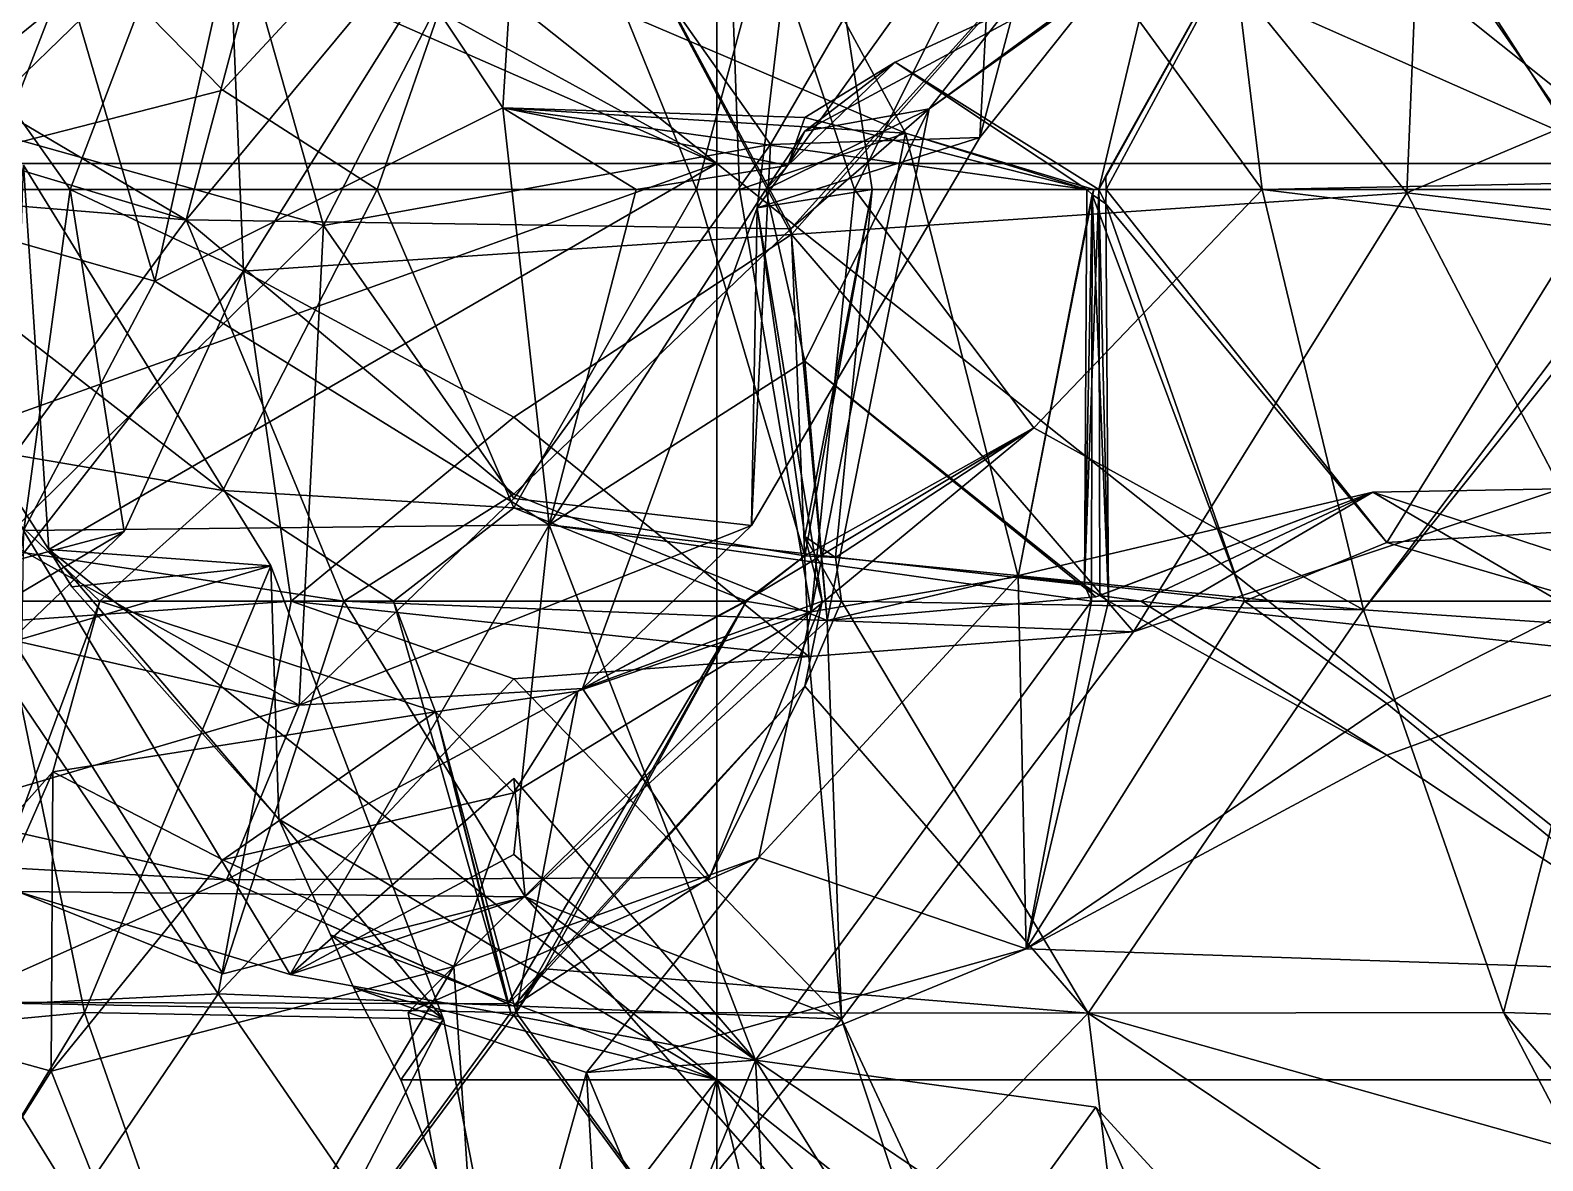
# Model space of a CAD drawing. Extents: x 290034 to 295698, y 4553723 to 4561693.
# Drawn here: x 293490.3 to 293555.8, y 4558472.9 to 4558521.8 of the extents above; entities that cross this region are included whole.
import ezdxf

# ---------------------------------------------------------------- set-up
doc = ezdxf.new("R2010")
doc.units = 0
doc.layers.add('Au_ppm_Pref_-_0_2', color=7, linetype='CONTINUOUS')

msp = doc.modelspace()

# ---------------------------------------------------------------- linework, layer by layer
at = {"layer": 'Au_ppm_Pref_-_0_2'}
for points in [[(293481.272, 4558546.799, 1929.206), (293520, 4558555.745, 1935.267), (293520, 4558516.06, 1932.731)], [(293558.788, 4558542.539, 1935.059), (293570, 4558516.06, 1937.079), (293520, 4558555.745, 1935.267)], [(293570, 4558516.06, 1937.079), (293520, 4558516.06, 1932.731), (293520, 4558555.745, 1935.267)], [(293520, 4558516.06, 1932.731), (293487.644, 4558533.766, 1929.792), (293481.272, 4558546.799, 1929.206)], [(293496.463, 4558536.332, 1843.398), (293474.946, 4558536.124, 1843.042), (293489.076, 4558517.27, 1843.418)], [(293502.965, 4558513.378, 1845.699), (293496.463, 4558536.332, 1843.398), (293489.076, 4558517.27, 1843.418)], [(293502.965, 4558513.378, 1845.699), (293512.169, 4558531.228, 1845.418), (293496.463, 4558536.332, 1843.398)], [(293558.295, 4558532.743, 1872.447), (293543.852, 4558536.412, 1870.887), (293556.417, 4558518.294, 1870.887)], [(293543.852, 4558536.412, 1870.887), (293556.835, 4558532.743, 1868.639), (293556.417, 4558518.294, 1870.887)], [(293559.04, 4558529.903, 1882.766), (293554.342, 4558536.09, 1878.227), (293565.845, 4558516.33, 1876.65)], [(293554.342, 4558536.09, 1878.227), (293564.609, 4558532.743, 1876.827), (293565.845, 4558516.33, 1876.65)], [(293535.769, 4558533.704, 1858.493), (293545.491, 4558534.931, 1853.069), (293531.388, 4558517.185, 1853.069)], [(293531.388, 4558517.185, 1853.069), (293545.491, 4558534.931, 1853.069), (293532.288, 4558534.033, 1847.83)], [(293512.169, 4558531.228, 1845.418), (293522.319, 4558516.885, 1848.485), (293532.288, 4558534.033, 1847.83)], [(293531.388, 4558517.185, 1853.069), (293532.288, 4558534.033, 1847.83), (293522.319, 4558516.885, 1848.485)], [(293487.644, 4558533.766, 1929.792), (293520, 4558516.06, 1932.731), (293489.005, 4558529.664, 1929.917)], [(293490.553, 4558528.489, 1894.645), (293495.661, 4558510.958, 1891.933), (293500.693, 4558533.563, 1889.338)], [(293500.693, 4558533.563, 1889.338), (293495.661, 4558510.958, 1891.933), (293510.728, 4558518.465, 1888.978)], [(293511.119, 4558524.652, 1881.831), (293500.693, 4558533.563, 1889.338), (293510.728, 4558518.465, 1888.978)], [(293521.747, 4558514.139, 1859.059), (293523.96, 4558532.827, 1864.903), (293535.769, 4558533.704, 1858.493)], [(293535.769, 4558533.704, 1858.493), (293531.388, 4558517.185, 1853.069), (293521.747, 4558514.139, 1859.059)], [(293550.67, 4558533.8, 1900.58), (293529.188, 4558518.422, 1900.584), (293537.885, 4558529.547, 1905.621)], [(293539.1, 4558525.7, 1895.722), (293529.188, 4558518.422, 1900.584), (293550.67, 4558533.8, 1900.58)], [(293549.876, 4558514.781, 1907.304), (293550.67, 4558533.8, 1900.58), (293537.885, 4558529.547, 1905.621)], [(293549.876, 4558514.781, 1907.304), (293561.605, 4558519.735, 1902.187), (293550.67, 4558533.8, 1900.58)], [(293550.67, 4558533.8, 1900.58), (293561.605, 4558519.735, 1902.187), (293572.81, 4558531.735, 1899.264)], [(293511.671, 4558533.303, 1869.612), (293498.609, 4558519.238, 1869.45), (293486.709, 4558531.345, 1869.266)], [(293511.671, 4558533.303, 1869.612), (293505.286, 4558514.925, 1867.739), (293498.609, 4558519.238, 1869.45)], [(293511.671, 4558533.303, 1869.612), (293519.109, 4558514.925, 1868.672), (293505.286, 4558514.925, 1867.739)], [(293511.671, 4558533.303, 1869.612), (293523.96, 4558532.827, 1864.903), (293519.109, 4558514.925, 1868.672)], [(293526.727, 4558514.925, 1864.948), (293519.109, 4558514.925, 1868.672), (293523.96, 4558532.827, 1864.903)], [(293521.747, 4558514.139, 1859.059), (293526.727, 4558514.925, 1864.948), (293523.96, 4558532.827, 1864.903)], [(293546.726, 4558533.233, 1888.858), (293536.838, 4558515.536, 1888.705), (293536.54, 4558514.925, 1888.768)], [(293546.726, 4558533.233, 1888.858), (293536.54, 4558514.925, 1888.768), (293539.1, 4558525.7, 1895.722)], [(293536.855, 4558514.925, 1888.705), (293536.838, 4558515.536, 1888.705), (293546.726, 4558533.233, 1888.858)], [(293536.855, 4558514.925, 1888.705), (293546.726, 4558533.233, 1888.858), (293558.498, 4558514.925, 1887.241)], [(293558.498, 4558514.925, 1887.241), (293546.726, 4558533.233, 1888.858), (293559.04, 4558529.903, 1882.766)], [(293561.343, 4558515.295, 1864.948), (293557.553, 4558532.743, 1860.918), (293549.005, 4558525.167, 1862.423)], [(293498.634, 4558532.37, 1912.158), (293482.011, 4558529.056, 1918.251), (293491.999, 4558514.925, 1913.344)], [(293499.492, 4558511.394, 1908.117), (293498.634, 4558532.37, 1912.158), (293491.999, 4558514.925, 1913.344)], [(293512.798, 4558532.618, 1906.514), (293497.016, 4558513.612, 1905.073), (293501.739, 4558531.333, 1899.878)], [(293512.798, 4558532.618, 1906.514), (293523.197, 4558513.223, 1905.059), (293497.016, 4558513.612, 1905.073)], [(293512.798, 4558532.618, 1906.514), (293498.634, 4558532.37, 1912.158), (293499.492, 4558511.394, 1908.117)], [(293512.798, 4558532.618, 1906.514), (293499.492, 4558511.394, 1908.117), (293523.231, 4558512.983, 1907.893)], [(293512.798, 4558532.618, 1906.514), (293523.231, 4558512.983, 1907.893), (293537.885, 4558529.547, 1905.621)], [(293512.798, 4558532.618, 1906.514), (293537.885, 4558529.547, 1905.621), (293523.197, 4558513.223, 1905.059)], [(293528.166, 4558517.368, 1882.842), (293520.369, 4558531.752, 1876.221), (293511.119, 4558524.652, 1881.831)], [(293520.981, 4558514.925, 1876.827), (293520.369, 4558531.752, 1876.221), (293528.166, 4558517.368, 1882.842)], [(293525.958, 4558514.925, 1871.901), (293520.369, 4558531.752, 1876.221), (293520.981, 4558514.925, 1876.827)], [(293520.369, 4558531.752, 1876.221), (293525.958, 4558514.925, 1871.901), (293533.145, 4558529.293, 1870.322)], [(293486.709, 4558531.345, 1869.266), (293498.609, 4558519.238, 1869.45), (293481.778, 4558514.925, 1866.705)], [(293501.739, 4558531.333, 1899.878), (293488.596, 4558518.583, 1900.584), (293486.009, 4558518.541, 1899.378)], [(293501.739, 4558531.333, 1899.878), (293486.009, 4558518.541, 1899.378), (293490.553, 4558528.489, 1894.645)], [(293488.596, 4558518.583, 1900.584), (293501.739, 4558531.333, 1899.878), (293497.016, 4558513.612, 1905.073)], [(293522.319, 4558516.885, 1848.485), (293512.169, 4558531.228, 1845.418), (293502.965, 4558513.378, 1845.699)], [(293489.005, 4558529.664, 1929.917), (293520, 4558516.06, 1932.731), (293482.366, 4558516.06, 1929.326)], [(293529.188, 4558518.422, 1900.584), (293523.197, 4558513.223, 1905.059), (293537.885, 4558529.547, 1905.621)], [(293549.876, 4558514.781, 1907.304), (293537.885, 4558529.547, 1905.621), (293523.231, 4558512.983, 1907.893)], [(293491.999, 4558514.925, 1913.344), (293482.011, 4558529.056, 1918.251), (293481.954, 4558514.925, 1918.402)], [(293543.6, 4558514.925, 1870.057), (293533.145, 4558529.293, 1870.322), (293525.958, 4558514.925, 1871.901)], [(293543.6, 4558514.925, 1870.057), (293542.559, 4558523.627, 1864.948), (293533.145, 4558529.293, 1870.322)], [(293486.009, 4558518.541, 1899.378), (293481.683, 4558514.925, 1894.645), (293490.553, 4558528.489, 1894.645)], [(293490.553, 4558528.489, 1894.645), (293481.683, 4558514.925, 1894.645), (293495.661, 4558510.958, 1891.933)], [(293523.807, 4558517.455, 1895.488), (293529.188, 4558518.422, 1900.584), (293539.1, 4558525.7, 1895.722)], [(293523.807, 4558517.455, 1895.488), (293539.1, 4558525.7, 1895.722), (293527.715, 4558520.452, 1894.645)], [(293527.715, 4558520.452, 1894.645), (293539.1, 4558525.7, 1895.722), (293536.54, 4558514.925, 1888.768)], [(293561.343, 4558515.295, 1864.948), (293549.005, 4558525.167, 1862.423), (293542.559, 4558523.627, 1864.948)], [(293510.728, 4558518.465, 1888.978), (293528.166, 4558517.368, 1882.842), (293511.119, 4558524.652, 1881.831)], [(293543.6, 4558514.925, 1870.057), (293561.343, 4558515.295, 1864.948), (293542.559, 4558523.627, 1864.948)], [(293523.807, 4558517.455, 1895.488), (293527.715, 4558520.452, 1894.645), (293523.071, 4558515.965, 1894.645)], [(293523.071, 4558515.965, 1894.645), (293527.715, 4558520.452, 1894.645), (293523.807, 4558518.042, 1893.606)], [(293527.715, 4558520.452, 1894.645), (293536.017, 4558514.925, 1888.889), (293523.807, 4558518.042, 1893.606)], [(293527.715, 4558520.452, 1894.645), (293536.54, 4558514.925, 1888.768), (293536.017, 4558514.925, 1888.889)], [(293561.605, 4558519.735, 1902.187), (293549.876, 4558514.781, 1907.304), (293570.201, 4558512.408, 1905.198)], [(293498.609, 4558519.238, 1869.45), (293505.286, 4558514.925, 1867.739), (293481.778, 4558514.925, 1866.705)], [(293486.009, 4558516.929, 1901.252), (293488.596, 4558518.583, 1900.584), (293497.016, 4558513.612, 1905.073)], [(293495.661, 4558510.958, 1891.933), (293512.728, 4558500.414, 1893.537), (293510.728, 4558518.465, 1888.978)], [(293516.5, 4558514.925, 1894.645), (293523.071, 4558515.965, 1894.645), (293510.728, 4558518.465, 1888.978)], [(293510.728, 4558518.465, 1888.978), (293523.071, 4558515.965, 1894.645), (293523.807, 4558518.042, 1893.606)], [(293516.5, 4558514.925, 1894.645), (293510.728, 4558518.465, 1888.978), (293512.728, 4558500.414, 1893.537)], [(293523.807, 4558518.042, 1893.606), (293536.017, 4558514.925, 1888.705), (293510.728, 4558518.465, 1888.978)], [(293528.166, 4558517.368, 1882.842), (293510.728, 4558518.465, 1888.978), (293536.017, 4558514.925, 1888.705)], [(293529.188, 4558518.422, 1900.584), (293523.807, 4558517.455, 1895.488), (293522.119, 4558514.925, 1895.441)], [(293529.188, 4558518.422, 1900.584), (293522.119, 4558514.925, 1895.441), (293523.807, 4558507.489, 1897.123)], [(293523.197, 4558513.223, 1905.059), (293529.188, 4558518.422, 1900.584), (293524.775, 4558496.263, 1902.453)], [(293529.188, 4558518.422, 1900.584), (293523.807, 4558507.489, 1897.123), (293524.775, 4558496.263, 1902.453)], [(293523.807, 4558518.042, 1893.606), (293536.017, 4558514.925, 1888.889), (293536.017, 4558514.925, 1888.705)], [(293489.089, 4558499.758, 1848.127), (293502.965, 4558513.378, 1845.699), (293489.076, 4558517.27, 1843.418)], [(293524.081, 4558496.644, 1876.826), (293520.981, 4558514.925, 1876.827), (293528.166, 4558517.368, 1882.842)], [(293521.747, 4558514.139, 1859.059), (293531.388, 4558517.185, 1853.069), (293521.491, 4558500.383, 1853.069)], [(293531.388, 4558517.185, 1853.069), (293522.319, 4558516.885, 1848.485), (293521.491, 4558500.383, 1853.069)], [(293523.807, 4558517.455, 1895.488), (293523.071, 4558515.965, 1894.645), (293522.119, 4558514.925, 1895.441)], [(293524.081, 4558496.644, 1876.826), (293528.166, 4558517.368, 1882.842), (293533.047, 4558498.166, 1883.291)], [(293528.166, 4558517.368, 1882.842), (293536.017, 4558514.925, 1888.705), (293536.313, 4558514.925, 1888.661)], [(293536.313, 4558514.925, 1888.661), (293533.047, 4558498.166, 1883.291), (293528.166, 4558517.368, 1882.842)], [(293486.009, 4558516.929, 1901.252), (293497.016, 4558513.612, 1905.073), (293481.109, 4558514.925, 1902.894)], [(293511.208, 4558501.547, 1848.61), (293522.319, 4558516.885, 1848.485), (293502.965, 4558513.378, 1845.699)], [(293521.491, 4558500.383, 1853.069), (293522.319, 4558516.885, 1848.485), (293511.208, 4558501.547, 1848.61)], [(293520, 4558516.06, 1932.731), (293487.725, 4558504.5, 1928.706), (293482.366, 4558516.06, 1929.326)], [(293520, 4558516.06, 1932.731), (293491.067, 4558499.339, 1928.515), (293487.725, 4558504.5, 1928.706)], [(293489.978, 4558515.991, 1924.333), (293487.725, 4558504.5, 1928.706), (293491.067, 4558499.339, 1928.515)], [(293489.978, 4558515.991, 1924.333), (293500.679, 4558498.628, 1923.959), (293489.323, 4558495.301, 1917.777)], [(293489.978, 4558515.991, 1924.333), (293491.067, 4558499.339, 1928.515), (293500.679, 4558498.628, 1923.959)], [(293520, 4558516.06, 1932.731), (293520, 4558476.375, 1928.938), (293491.067, 4558499.339, 1928.515)], [(293522.119, 4558514.925, 1895.441), (293523.071, 4558515.965, 1894.645), (293516.5, 4558514.925, 1894.645)], [(293520, 4558516.06, 1932.731), (293570, 4558516.06, 1937.079), (293570, 4558476.375, 1932.236)], [(293570, 4558476.375, 1932.236), (293520, 4558476.375, 1928.938), (293520, 4558516.06, 1932.731)], [(293536.54, 4558514.925, 1888.768), (293536.838, 4558515.536, 1888.705), (293536.855, 4558514.925, 1888.705)], [(293543.6, 4558514.925, 1870.057), (293560.922, 4558514.925, 1865.27), (293561.343, 4558515.295, 1864.948)], [(293497.016, 4558513.612, 1905.073), (293486.803, 4558499.686, 1905.29), (293481.109, 4558514.925, 1902.894)], [(293489.972, 4558500.159, 1895.769), (293495.661, 4558510.958, 1891.933), (293481.683, 4558514.925, 1894.645)], [(293498.609, 4558501.893, 1866.543), (293486.009, 4558504.044, 1868.575), (293481.778, 4558514.925, 1866.705)], [(293505.286, 4558514.925, 1867.739), (293498.609, 4558501.893, 1866.543), (293481.778, 4558514.925, 1866.705)], [(293481.954, 4558514.925, 1918.402), (293489.323, 4558495.301, 1917.777), (293491.999, 4558514.925, 1913.344)], [(293489.323, 4558495.301, 1917.777), (293494.334, 4558500.12, 1913.473), (293491.999, 4558514.925, 1913.344)], [(293499.492, 4558511.394, 1908.117), (293491.999, 4558514.925, 1913.344), (293494.334, 4558500.12, 1913.473)], [(293498.609, 4558501.893, 1866.543), (293505.286, 4558514.925, 1867.739), (293511.208, 4558501.141, 1869.543)], [(293505.286, 4558514.925, 1867.739), (293519.109, 4558514.925, 1868.672), (293511.208, 4558501.141, 1869.543)], [(293511.208, 4558501.141, 1869.543), (293519.109, 4558514.925, 1868.672), (293523.807, 4558499.068, 1865.602)], [(293522.119, 4558514.925, 1895.441), (293512.728, 4558500.414, 1893.537), (293523.807, 4558507.489, 1897.123)], [(293522.119, 4558514.925, 1895.441), (293516.5, 4558514.925, 1894.645), (293512.728, 4558500.414, 1893.537)], [(293526.727, 4558514.925, 1864.948), (293523.807, 4558499.068, 1865.602), (293519.109, 4558514.925, 1868.672)], [(293524.081, 4558496.644, 1876.826), (293525.958, 4558514.925, 1871.901), (293520.981, 4558514.925, 1876.827)], [(293526.727, 4558514.925, 1864.948), (293521.747, 4558514.139, 1859.059), (293523.807, 4558499.905, 1864.015)], [(293538.042, 4558495.769, 1907.211), (293549.876, 4558514.781, 1907.304), (293523.231, 4558512.983, 1907.893)], [(293526.727, 4558514.925, 1864.948), (293525.136, 4558498.986, 1864.948), (293523.807, 4558499.068, 1865.602)], [(293526.727, 4558514.925, 1864.948), (293523.807, 4558499.905, 1864.015), (293525.136, 4558498.986, 1864.948)], [(293524.081, 4558496.644, 1876.826), (293533.716, 4558504.613, 1869.653), (293525.958, 4558514.925, 1871.901)], [(293543.6, 4558514.925, 1870.057), (293525.958, 4558514.925, 1871.901), (293533.716, 4558504.613, 1869.653)], [(293536.252, 4558514.707, 1888.705), (293533.047, 4558498.166, 1883.291), (293536.313, 4558514.925, 1888.661)], [(293536.252, 4558514.707, 1888.705), (293542.846, 4558497.107, 1885.802), (293533.047, 4558498.166, 1883.291)], [(293547.993, 4558496.721, 1864.019), (293543.6, 4558514.925, 1870.057), (293533.716, 4558504.613, 1869.653)], [(293536.252, 4558514.707, 1888.705), (293536.017, 4558514.925, 1888.889), (293535.915, 4558497.801, 1894.645)], [(293535.915, 4558497.801, 1894.645), (293536.017, 4558514.925, 1888.889), (293536.54, 4558514.925, 1888.768)], [(293535.915, 4558497.801, 1894.645), (293536.54, 4558514.925, 1888.768), (293536.576, 4558497.347, 1894.645)], [(293536.252, 4558514.707, 1888.705), (293535.915, 4558497.801, 1894.645), (293536.211, 4558497.107, 1894.553)], [(293536.252, 4558514.707, 1888.705), (293536.017, 4558514.925, 1888.705), (293536.017, 4558514.925, 1888.889)], [(293536.252, 4558514.707, 1888.705), (293536.313, 4558514.925, 1888.661), (293536.017, 4558514.925, 1888.705)], [(293536.252, 4558514.707, 1888.705), (293536.211, 4558497.107, 1894.553), (293536.956, 4558497.107, 1894.385)], [(293536.252, 4558514.707, 1888.705), (293536.956, 4558497.107, 1894.385), (293536.843, 4558514.308, 1888.705)], [(293536.252, 4558514.707, 1888.705), (293536.843, 4558514.308, 1888.705), (293542.846, 4558497.107, 1885.802)], [(293536.956, 4558497.107, 1894.385), (293536.576, 4558497.347, 1894.645), (293536.54, 4558514.925, 1888.768)], [(293536.956, 4558497.107, 1894.385), (293536.54, 4558514.925, 1888.768), (293536.843, 4558514.308, 1888.705)], [(293536.54, 4558514.925, 1888.768), (293536.855, 4558514.925, 1888.705), (293536.843, 4558514.308, 1888.705)], [(293536.855, 4558514.925, 1888.705), (293549.005, 4558499.635, 1887.863), (293536.843, 4558514.308, 1888.705)], [(293536.855, 4558514.925, 1888.705), (293558.498, 4558514.925, 1887.241), (293549.005, 4558499.635, 1887.863)], [(293538.042, 4558495.769, 1907.211), (293556.546, 4558501.961, 1905.837), (293549.876, 4558514.781, 1907.304)], [(293560.171, 4558512.897, 1864.948), (293560.922, 4558514.925, 1865.27), (293543.6, 4558514.925, 1870.057)], [(293560.171, 4558512.897, 1864.948), (293543.6, 4558514.925, 1870.057), (293547.993, 4558496.721, 1864.019)], [(293561.605, 4558500.412, 1883.868), (293549.005, 4558499.635, 1887.863), (293558.498, 4558514.925, 1887.241)], [(293549.876, 4558514.781, 1907.304), (293556.546, 4558501.961, 1905.837), (293570.201, 4558512.408, 1905.198)], [(293521.747, 4558514.139, 1859.059), (293521.491, 4558500.383, 1853.069), (293514.176, 4558493.313, 1856.345)], [(293521.747, 4558514.139, 1859.059), (293514.176, 4558493.313, 1856.345), (293524.548, 4558497.107, 1859.009)], [(293523.807, 4558499.905, 1864.015), (293521.747, 4558514.139, 1859.059), (293524.548, 4558497.107, 1859.009)], [(293536.843, 4558514.308, 1888.705), (293549.005, 4558499.635, 1887.863), (293542.846, 4558497.107, 1885.802)], [(293547.993, 4558496.721, 1864.019), (293558.356, 4558496.024, 1857.817), (293561.605, 4558513.751, 1864.557)], [(293547.993, 4558496.721, 1864.019), (293561.605, 4558513.751, 1864.557), (293560.171, 4558512.897, 1864.948)], [(293497.016, 4558513.612, 1905.073), (293503.84, 4558497.107, 1903.05), (293486.803, 4558499.686, 1905.29)], [(293489.089, 4558499.758, 1848.127), (293501.903, 4558492.596, 1852.171), (293502.965, 4558513.378, 1845.699)], [(293497.016, 4558513.612, 1905.073), (293511.208, 4558501.738, 1904.979), (293503.84, 4558497.107, 1903.05)], [(293497.016, 4558513.612, 1905.073), (293523.197, 4558513.223, 1905.059), (293511.208, 4558501.738, 1904.979)], [(293511.208, 4558501.547, 1848.61), (293502.965, 4558513.378, 1845.699), (293501.903, 4558492.596, 1852.171)], [(293524.775, 4558496.263, 1902.453), (293511.208, 4558501.738, 1904.979), (293523.197, 4558513.223, 1905.059)], [(293499.492, 4558511.394, 1908.117), (293511.208, 4558505.076, 1909.18), (293523.231, 4558512.983, 1907.893)], [(293523.231, 4558512.983, 1907.893), (293511.208, 4558505.076, 1909.18), (293523.983, 4558494.703, 1910.249)], [(293523.983, 4558494.703, 1910.249), (293538.042, 4558495.769, 1907.211), (293523.231, 4558512.983, 1907.893)], [(293499.492, 4558511.394, 1908.117), (293494.334, 4558500.12, 1913.473), (293487.584, 4558496.118, 1907.595)], [(293499.492, 4558511.394, 1908.117), (293487.584, 4558496.118, 1907.595), (293501.567, 4558497.107, 1911.068)], [(293499.492, 4558511.394, 1908.117), (293501.567, 4558497.107, 1911.068), (293511.208, 4558505.076, 1909.18)], [(293489.972, 4558500.159, 1895.769), (293512.728, 4558500.414, 1893.537), (293495.661, 4558510.958, 1891.933)], [(293535.915, 4558497.801, 1894.645), (293523.807, 4558507.489, 1897.123), (293512.728, 4558500.414, 1893.537)], [(293523.807, 4558507.489, 1897.123), (293535.915, 4558497.801, 1894.645), (293536.406, 4558497.29, 1894.706)], [(293523.807, 4558507.489, 1897.123), (293536.406, 4558497.29, 1894.706), (293524.775, 4558496.263, 1902.453)], [(293511.208, 4558505.076, 1909.18), (293501.567, 4558497.107, 1911.068), (293523.983, 4558494.703, 1910.249)], [(293524.081, 4558496.644, 1876.826), (293521.228, 4558497.107, 1870.887), (293533.716, 4558504.613, 1869.653)], [(293523.807, 4558499.068, 1865.602), (293533.716, 4558504.613, 1869.653), (293521.228, 4558497.107, 1870.887)], [(293523.807, 4558499.068, 1865.602), (293525.136, 4558498.986, 1864.948), (293533.716, 4558504.613, 1869.653)], [(293547.993, 4558496.721, 1864.019), (293533.716, 4558504.613, 1869.653), (293525.136, 4558498.986, 1864.948)], [(293498.609, 4558501.893, 1866.543), (293493.272, 4558497.107, 1867.464), (293486.009, 4558504.044, 1868.575)], [(293487.457, 4558497.107, 1864.948), (293486.009, 4558504.044, 1868.575), (293493.272, 4558497.107, 1867.464)], [(293538.042, 4558495.769, 1907.211), (293548.393, 4558501.816, 1901.266), (293556.546, 4558501.961, 1905.837)], [(293556.546, 4558501.961, 1905.837), (293548.393, 4558501.816, 1901.266), (293562.846, 4558497.107, 1900.584)], [(293498.609, 4558501.893, 1866.543), (293505.99, 4558497.107, 1868.428), (293493.272, 4558497.107, 1867.464)], [(293498.609, 4558501.893, 1866.543), (293511.208, 4558501.141, 1869.543), (293505.99, 4558497.107, 1868.428)], [(293521.491, 4558500.383, 1853.069), (293511.208, 4558501.547, 1848.61), (293501.903, 4558492.596, 1852.171)], [(293511.208, 4558501.738, 1904.979), (293524.775, 4558496.263, 1902.453), (293503.84, 4558497.107, 1903.05)], [(293548.393, 4558501.816, 1901.266), (293538.042, 4558495.769, 1907.211), (293524.775, 4558496.263, 1902.453)], [(293524.775, 4558496.263, 1902.453), (293536.406, 4558497.29, 1894.706), (293548.393, 4558501.816, 1901.266)], [(293536.406, 4558497.29, 1894.706), (293536.576, 4558497.347, 1894.645), (293548.393, 4558501.816, 1901.266)], [(293548.393, 4558501.816, 1901.266), (293536.576, 4558497.347, 1894.645), (293538.348, 4558497.107, 1894.645)], [(293548.393, 4558501.816, 1901.266), (293538.348, 4558497.107, 1894.645), (293560.607, 4558494.676, 1895.192)], [(293562.846, 4558497.107, 1900.584), (293548.393, 4558501.816, 1901.266), (293560.607, 4558494.676, 1895.192)], [(293511.208, 4558501.141, 1869.543), (293521.277, 4558497.107, 1866.141), (293505.99, 4558497.107, 1868.428)], [(293511.208, 4558501.141, 1869.543), (293523.807, 4558499.068, 1865.602), (293521.277, 4558497.107, 1866.141)], [(293478.195, 4558495.833, 1912.463), (293494.334, 4558500.12, 1913.473), (293489.323, 4558495.301, 1917.777)], [(293494.334, 4558500.12, 1913.473), (293478.195, 4558495.833, 1912.463), (293487.584, 4558496.118, 1907.595)], [(293489.708, 4558484.52, 1900.584), (293501.525, 4558480.934, 1894.842), (293489.972, 4558500.159, 1895.769)], [(293489.972, 4558500.159, 1895.769), (293501.525, 4558480.934, 1894.842), (293512.728, 4558500.414, 1893.537)], [(293501.525, 4558480.934, 1894.842), (293511.208, 4558486.133, 1890.987), (293512.728, 4558500.414, 1893.537)], [(293514.176, 4558493.313, 1856.345), (293521.491, 4558500.383, 1853.069), (293501.903, 4558492.596, 1852.171)], [(293512.728, 4558500.414, 1893.537), (293511.208, 4558486.133, 1890.987), (293521.669, 4558477.223, 1894.432)], [(293536.211, 4558497.107, 1894.553), (293535.915, 4558497.801, 1894.645), (293512.728, 4558500.414, 1893.537)], [(293521.669, 4558477.223, 1894.432), (293536.211, 4558497.107, 1894.553), (293512.728, 4558500.414, 1893.537)], [(293561.605, 4558500.412, 1883.868), (293557.69, 4558497.107, 1884.611), (293549.005, 4558499.635, 1887.863)], [(293474.776, 4558498.744, 1853.081), (293501.903, 4558492.596, 1852.171), (293489.089, 4558499.758, 1848.127)], [(293498.609, 4558480.955, 1905.968), (293489.708, 4558484.52, 1900.584), (293486.803, 4558499.686, 1905.29)], [(293498.609, 4558480.955, 1905.968), (293486.803, 4558499.686, 1905.29), (293503.84, 4558497.107, 1903.05)], [(293492.061, 4558497.724, 1928.481), (293491.067, 4558499.339, 1928.515), (293501.035, 4558487.654, 1928.438)], [(293491.067, 4558499.339, 1928.515), (293520, 4558476.375, 1928.938), (293501.035, 4558487.654, 1928.438)], [(293491.067, 4558499.339, 1928.515), (293492.061, 4558497.724, 1928.481), (293500.679, 4558498.628, 1923.959)], [(293523.807, 4558499.905, 1864.015), (293524.548, 4558497.107, 1859.009), (293525.386, 4558497.107, 1864.204)], [(293523.807, 4558499.905, 1864.015), (293525.386, 4558497.107, 1864.204), (293525.136, 4558498.986, 1864.948)], [(293549.005, 4558499.635, 1887.863), (293557.69, 4558497.107, 1884.611), (293542.846, 4558497.107, 1885.802)], [(293474.776, 4558498.744, 1853.081), (293486.009, 4558487.924, 1855.948), (293501.903, 4558492.596, 1852.171)], [(293523.807, 4558499.068, 1865.602), (293521.228, 4558497.107, 1870.887), (293521.277, 4558497.107, 1866.141)], [(293525.386, 4558497.107, 1864.204), (293547.993, 4558496.721, 1864.019), (293525.136, 4558498.986, 1864.948)], [(293500.679, 4558498.628, 1923.959), (293492.615, 4558479.289, 1921.227), (293489.323, 4558495.301, 1917.777)], [(293501.035, 4558487.654, 1928.438), (293500.679, 4558498.628, 1923.959), (293492.061, 4558497.724, 1928.481)], [(293500.679, 4558498.628, 1923.959), (293508.161, 4558479.002, 1924.652), (293492.615, 4558479.289, 1921.227)], [(293500.679, 4558498.628, 1923.959), (293501.035, 4558487.654, 1928.438), (293508.161, 4558479.002, 1924.652)], [(293533.382, 4558482.046, 1888.705), (293521.811, 4558485.992, 1884.059), (293533.047, 4558498.166, 1883.291)], [(293524.081, 4558496.644, 1876.826), (293533.047, 4558498.166, 1883.291), (293521.811, 4558485.992, 1884.059)], [(293533.047, 4558498.166, 1883.291), (293542.846, 4558497.107, 1885.802), (293533.382, 4558482.046, 1888.705)], [(293535.915, 4558497.801, 1894.645), (293536.576, 4558497.347, 1894.645), (293536.406, 4558497.29, 1894.706)], [(293538.348, 4558497.107, 1894.645), (293536.576, 4558497.347, 1894.645), (293536.956, 4558497.107, 1894.385)], [(293486.841, 4558479.734, 1865.192), (293487.457, 4558497.107, 1864.948), (293493.272, 4558497.107, 1867.464)], [(293486.841, 4558479.734, 1865.192), (293493.272, 4558497.107, 1867.464), (293491.24, 4558489.709, 1870.887)], [(293498.403, 4558480.089, 1906.975), (293501.567, 4558497.107, 1911.068), (293487.584, 4558496.118, 1907.595)], [(293493.272, 4558497.107, 1867.464), (293507.814, 4558492.307, 1870.887), (293491.24, 4558489.709, 1870.887)], [(293493.272, 4558497.107, 1867.464), (293505.99, 4558497.107, 1868.428), (293507.814, 4558492.307, 1870.887)], [(293498.403, 4558480.089, 1906.975), (293511.208, 4558493.739, 1907.646), (293501.567, 4558497.107, 1911.068)], [(293498.609, 4558480.955, 1905.968), (293503.84, 4558497.107, 1903.05), (293511.691, 4558484.293, 1900.584)], [(293523.983, 4558494.703, 1910.249), (293501.567, 4558497.107, 1911.068), (293511.208, 4558493.739, 1907.646)], [(293503.84, 4558497.107, 1903.05), (293524.775, 4558496.263, 1902.453), (293511.691, 4558484.293, 1900.584)], [(293510.948, 4558479.656, 1864.948), (293507.814, 4558492.307, 1870.887), (293505.99, 4558497.107, 1868.428)], [(293510.948, 4558479.656, 1864.948), (293505.99, 4558497.107, 1868.428), (293521.277, 4558497.107, 1866.141)], [(293510.948, 4558479.656, 1864.948), (293521.277, 4558497.107, 1866.141), (293512.541, 4558481.175, 1864.948)], [(293511.312, 4558479.289, 1864.997), (293512.541, 4558481.175, 1864.948), (293521.277, 4558497.107, 1866.141)], [(293511.312, 4558479.289, 1864.997), (293521.277, 4558497.107, 1866.141), (293513.973, 4558493.196, 1870.887)], [(293524.081, 4558496.644, 1876.826), (293513.973, 4558493.196, 1870.887), (293521.228, 4558497.107, 1870.887)], [(293513.973, 4558493.196, 1870.887), (293521.277, 4558497.107, 1866.141), (293521.228, 4558497.107, 1870.887)], [(293519.68, 4558485.126, 1859.009), (293524.548, 4558497.107, 1859.009), (293514.176, 4558493.313, 1856.345)], [(293524.548, 4558497.107, 1859.009), (293519.68, 4558485.126, 1859.009), (293523.807, 4558493.415, 1863.717)], [(293533.382, 4558482.046, 1888.705), (293536.211, 4558497.107, 1894.553), (293521.669, 4558477.223, 1894.432)], [(293523.807, 4558493.415, 1863.717), (293536.072, 4558479.259, 1864.947), (293525.386, 4558497.107, 1864.204)], [(293524.548, 4558497.107, 1859.009), (293523.807, 4558493.415, 1863.717), (293525.386, 4558497.107, 1864.204)], [(293547.993, 4558496.721, 1864.019), (293525.386, 4558497.107, 1864.204), (293536.072, 4558479.259, 1864.947)], [(293536.211, 4558497.107, 1894.553), (293533.382, 4558482.046, 1888.705), (293536.956, 4558497.107, 1894.385)], [(293536.956, 4558497.107, 1894.385), (293533.382, 4558482.046, 1888.705), (293549.005, 4558490.429, 1890.931)], [(293533.382, 4558482.046, 1888.705), (293542.846, 4558497.107, 1885.802), (293549.005, 4558492.662, 1887.223)], [(293547.993, 4558496.721, 1864.019), (293536.072, 4558479.259, 1864.947), (293554.055, 4558479.289, 1860.461)], [(293538.348, 4558497.107, 1894.645), (293536.956, 4558497.107, 1894.385), (293549.005, 4558490.429, 1890.931)], [(293538.348, 4558497.107, 1894.645), (293549.005, 4558490.429, 1890.931), (293560.607, 4558494.676, 1895.192)], [(293557.69, 4558497.107, 1884.611), (293549.005, 4558492.662, 1887.223), (293542.846, 4558497.107, 1885.802)], [(293547.993, 4558496.721, 1864.019), (293554.055, 4558479.289, 1860.461), (293558.356, 4558496.024, 1857.817)], [(293563.17, 4558481.026, 1888.795), (293549.005, 4558492.662, 1887.223), (293557.69, 4558497.107, 1884.611)], [(293481.808, 4558479.289, 1906.523), (293498.403, 4558480.089, 1906.975), (293487.584, 4558496.118, 1907.595)], [(293524.081, 4558496.644, 1876.826), (293521.811, 4558485.992, 1884.059), (293508.607, 4558481.277, 1877.927)], [(293524.081, 4558496.644, 1876.826), (293508.607, 4558481.277, 1877.927), (293511.208, 4558488.794, 1873.658)], [(293524.081, 4558496.644, 1876.826), (293511.208, 4558488.794, 1873.658), (293513.973, 4558493.196, 1870.887)], [(293511.691, 4558484.293, 1900.584), (293524.775, 4558496.263, 1902.453), (293525.396, 4558478.991, 1906.89)], [(293538.042, 4558495.769, 1907.211), (293525.396, 4558478.991, 1906.89), (293524.775, 4558496.263, 1902.453)], [(293538.042, 4558495.769, 1907.211), (293523.983, 4558494.703, 1910.249), (293525.396, 4558478.991, 1906.89)], [(293554.055, 4558479.289, 1860.461), (293566.897, 4558478.892, 1853.315), (293558.356, 4558496.024, 1857.817)], [(293489.323, 4558495.301, 1917.777), (293492.615, 4558479.289, 1921.227), (293477.252, 4558477.84, 1917.81)], [(293525.396, 4558478.991, 1906.89), (293523.983, 4558494.703, 1910.249), (293511.208, 4558493.739, 1907.646)], [(293560.607, 4558494.676, 1895.192), (293549.005, 4558490.429, 1890.931), (293563.17, 4558481.026, 1888.795)], [(293498.403, 4558480.089, 1906.975), (293525.396, 4558478.991, 1906.89), (293511.208, 4558493.739, 1907.646)], [(293511.208, 4558479.554, 1864.86), (293512.541, 4558481.175, 1864.948), (293523.807, 4558493.415, 1863.717)], [(293511.208, 4558479.554, 1864.86), (293523.807, 4558493.415, 1863.717), (293519.68, 4558485.126, 1859.009)], [(293512.541, 4558481.175, 1864.948), (293536.072, 4558479.259, 1864.947), (293523.807, 4558493.415, 1863.717)], [(293498.767, 4558485.03, 1859.129), (293514.176, 4558493.313, 1856.345), (293501.903, 4558492.596, 1852.171)], [(293498.767, 4558485.03, 1859.129), (293519.68, 4558485.126, 1859.009), (293514.176, 4558493.313, 1856.345)], [(293511.312, 4558479.289, 1864.997), (293513.973, 4558493.196, 1870.887), (293507.814, 4558492.307, 1870.887)], [(293513.973, 4558493.196, 1870.887), (293511.208, 4558488.794, 1873.658), (293507.814, 4558492.307, 1870.887)], [(293498.767, 4558485.03, 1859.129), (293501.903, 4558492.596, 1852.171), (293486.009, 4558487.924, 1855.948)], [(293498.609, 4558485.898, 1873.09), (293491.24, 4558489.709, 1870.887), (293507.814, 4558492.307, 1870.887)], [(293511.208, 4558488.794, 1873.658), (293498.609, 4558485.898, 1873.09), (293507.814, 4558492.307, 1870.887)], [(293510.948, 4558479.656, 1864.948), (293511.071, 4558479.289, 1865.012), (293507.814, 4558492.307, 1870.887)], [(293511.312, 4558479.289, 1864.997), (293507.814, 4558492.307, 1870.887), (293511.071, 4558479.289, 1865.012)], [(293533.382, 4558482.046, 1888.705), (293549.005, 4558492.662, 1887.223), (293563.17, 4558481.026, 1888.795)], [(293549.005, 4558490.429, 1890.931), (293533.382, 4558482.046, 1888.705), (293563.17, 4558481.026, 1888.795)], [(293486.841, 4558479.734, 1865.192), (293491.24, 4558489.709, 1870.887), (293481.973, 4558479.289, 1870.887)], [(293481.973, 4558479.289, 1870.887), (293491.24, 4558489.709, 1870.887), (293491.172, 4558476.749, 1875.431)], [(293498.609, 4558485.898, 1873.09), (293491.172, 4558476.749, 1875.431), (293491.24, 4558489.709, 1870.887)], [(293501.525, 4558480.934, 1894.842), (293511.691, 4558484.293, 1900.584), (293511.208, 4558489.422, 1897.206)], [(293511.208, 4558489.422, 1897.206), (293521.669, 4558477.223, 1894.432), (293501.525, 4558480.934, 1894.842)], [(293511.691, 4558484.293, 1900.584), (293521.669, 4558477.223, 1894.432), (293511.208, 4558489.422, 1897.206)], [(293511.208, 4558488.794, 1873.658), (293508.607, 4558481.277, 1877.927), (293498.609, 4558485.898, 1873.09)], [(293498.767, 4558485.03, 1859.129), (293486.009, 4558487.924, 1855.948), (293478.268, 4558486.159, 1859.009)], [(293501.035, 4558487.654, 1928.438), (293520, 4558476.375, 1928.938), (293503.259, 4558482.645, 1928.279)], [(293503.259, 4558482.645, 1928.279), (293508.161, 4558479.002, 1924.652), (293501.035, 4558487.654, 1928.438)], [(293486.841, 4558479.734, 1865.192), (293498.767, 4558485.03, 1859.129), (293478.268, 4558486.159, 1859.009)], [(293498.609, 4558485.898, 1873.09), (293508.607, 4558481.277, 1877.927), (293491.172, 4558476.749, 1875.431)], [(293521.669, 4558477.223, 1894.432), (293511.208, 4558486.133, 1890.987), (293501.525, 4558480.934, 1894.842)], [(293514.35, 4558476.683, 1888.093), (293506.626, 4558479.289, 1882.766), (293521.811, 4558485.992, 1884.059)], [(293521.811, 4558485.992, 1884.059), (293506.626, 4558479.289, 1882.766), (293508.607, 4558481.277, 1877.927)], [(293521.811, 4558485.992, 1884.059), (293533.382, 4558482.046, 1888.705), (293514.35, 4558476.683, 1888.093)], [(293510.948, 4558479.656, 1864.948), (293498.767, 4558485.03, 1859.129), (293486.841, 4558479.734, 1865.192)], [(293511.208, 4558479.554, 1864.86), (293519.68, 4558485.126, 1859.009), (293498.767, 4558485.03, 1859.129)], [(293510.948, 4558479.656, 1864.948), (293511.208, 4558479.554, 1864.86), (293498.767, 4558485.03, 1859.129)], [(293498.609, 4558480.955, 1905.968), (293511.691, 4558484.293, 1900.584), (293489.708, 4558484.52, 1900.584)], [(293489.708, 4558484.52, 1900.584), (293511.691, 4558484.293, 1900.584), (293501.525, 4558480.934, 1894.842)], [(293530.836, 4558462.51, 1900.584), (293511.691, 4558484.293, 1900.584), (293525.396, 4558478.991, 1906.89)], [(293530.836, 4558462.51, 1900.584), (293521.669, 4558477.223, 1894.432), (293511.691, 4558484.293, 1900.584)], [(293503.259, 4558482.645, 1928.279), (293520, 4558476.375, 1928.938), (293504.267, 4558480.375, 1928.207)], [(293504.267, 4558480.375, 1928.207), (293508.161, 4558479.002, 1924.652), (293503.259, 4558482.645, 1928.279)], [(293521.669, 4558477.223, 1894.432), (293514.35, 4558476.683, 1888.093), (293533.382, 4558482.046, 1888.705)], [(293508.607, 4558481.277, 1877.927), (293497.071, 4558461.866, 1877.648), (293491.172, 4558476.749, 1875.431)], [(293509.942, 4558460.882, 1883.129), (293497.071, 4558461.866, 1877.648), (293508.607, 4558481.277, 1877.927)], [(293506.626, 4558479.289, 1882.766), (293509.942, 4558460.882, 1883.129), (293508.607, 4558481.277, 1877.927)], [(293512.541, 4558481.175, 1864.948), (293511.208, 4558479.554, 1864.86), (293510.948, 4558479.656, 1864.948)], [(293512.541, 4558481.175, 1864.948), (293511.312, 4558479.289, 1864.997), (293536.072, 4558479.259, 1864.947)], [(293549.033, 4558461.42, 1888.709), (293572.588, 4558464.284, 1890.405), (293563.17, 4558481.026, 1888.795)], [(293549.033, 4558461.42, 1888.709), (293563.17, 4558481.026, 1888.795), (293564.677, 4558458.992, 1883.573)], [(293504.267, 4558480.375, 1928.207), (293520, 4558476.375, 1928.938), (293506.312, 4558476.375, 1928.096)], [(293504.267, 4558480.375, 1928.207), (293506.312, 4558476.375, 1928.096), (293508.161, 4558479.002, 1924.652)], [(293486.841, 4558479.734, 1865.192), (293478.765, 4558461.471, 1867.472), (293498.094, 4558461.532, 1865.921)], [(293481.808, 4558479.289, 1906.523), (293486.138, 4558462.022, 1907.103), (293498.403, 4558480.089, 1906.975)], [(293498.403, 4558480.089, 1906.975), (293486.138, 4558462.022, 1907.103), (293511.181, 4558461.516, 1906.679)], [(293511.071, 4558479.289, 1865.012), (293510.948, 4558479.656, 1864.948), (293486.841, 4558479.734, 1865.192)], [(293511.071, 4558479.289, 1865.012), (293486.841, 4558479.734, 1865.192), (293498.094, 4558461.532, 1865.921)], [(293498.403, 4558480.089, 1906.975), (293511.181, 4558461.516, 1906.679), (293525.396, 4558478.991, 1906.89)], [(293477.252, 4558477.84, 1917.81), (293492.615, 4558479.289, 1921.227), (293486.009, 4558468.435, 1920.723)], [(293480.567, 4558459.922, 1870.724), (293481.973, 4558479.289, 1870.887), (293491.172, 4558476.749, 1875.431)], [(293486.009, 4558468.435, 1920.723), (293492.615, 4558479.289, 1921.227), (293498.947, 4558461.199, 1923.505)], [(293498.947, 4558461.199, 1923.505), (293492.615, 4558479.289, 1921.227), (293508.161, 4558479.002, 1924.652)], [(293511.208, 4558479.172, 1864.987), (293511.071, 4558479.289, 1865.012), (293498.094, 4558461.532, 1865.921)], [(293511.208, 4558479.172, 1864.987), (293498.094, 4558461.532, 1865.921), (293521.888, 4558464.65, 1866.912)], [(293498.947, 4558461.199, 1923.505), (293508.161, 4558479.002, 1924.652), (293510.97, 4558464.567, 1929.29)], [(293506.312, 4558476.375, 1928.096), (293510.97, 4558464.567, 1929.29), (293508.161, 4558479.002, 1924.652)], [(293514.35, 4558476.683, 1888.093), (293509.942, 4558460.882, 1883.129), (293506.626, 4558479.289, 1882.766)], [(293511.208, 4558479.172, 1864.987), (293511.312, 4558479.289, 1864.997), (293511.071, 4558479.289, 1865.012)], [(293511.312, 4558479.289, 1864.997), (293511.208, 4558479.172, 1864.987), (293521.888, 4558464.65, 1866.912)], [(293511.312, 4558479.289, 1864.997), (293521.888, 4558464.65, 1866.912), (293536.072, 4558479.259, 1864.947)], [(293538.143, 4558462.285, 1871.299), (293536.072, 4558479.259, 1864.947), (293521.888, 4558464.65, 1866.912)], [(293559.766, 4558472.567, 1863.574), (293554.055, 4558479.289, 1860.461), (293536.072, 4558479.259, 1864.947)], [(293549.005, 4558470.549, 1867.974), (293536.072, 4558479.259, 1864.947), (293538.143, 4558462.285, 1871.299)], [(293536.072, 4558479.259, 1864.947), (293549.005, 4558470.549, 1867.974), (293559.766, 4558472.567, 1863.574)], [(293559.766, 4558472.567, 1863.574), (293563.846, 4558460.646, 1858.731), (293554.055, 4558479.289, 1860.461)], [(293563.846, 4558460.646, 1858.731), (293566.897, 4558478.892, 1853.315), (293554.055, 4558479.289, 1860.461)], [(293525.396, 4558478.991, 1906.89), (293511.181, 4558461.516, 1906.679), (293533.941, 4558460.695, 1906.299)], [(293530.836, 4558462.51, 1900.584), (293525.396, 4558478.991, 1906.89), (293533.941, 4558460.695, 1906.299)], [(293514.35, 4558476.683, 1888.093), (293521.669, 4558477.223, 1894.432), (293515.228, 4558461.471, 1892.749)], [(293515.228, 4558461.471, 1892.749), (293521.669, 4558477.223, 1894.432), (293522.785, 4558456.418, 1889.107)], [(293530.836, 4558462.51, 1900.584), (293541.371, 4558463.876, 1895.153), (293521.669, 4558477.223, 1894.432)], [(293521.669, 4558477.223, 1894.432), (293536.406, 4558475.183, 1890.074), (293522.785, 4558456.418, 1889.107)], [(293521.669, 4558477.223, 1894.432), (293541.371, 4558463.876, 1895.153), (293536.406, 4558475.183, 1890.074)], [(293480.567, 4558459.922, 1870.724), (293491.172, 4558476.749, 1875.431), (293497.071, 4558461.866, 1877.648)], [(293514.35, 4558476.683, 1888.093), (293522.785, 4558456.418, 1889.107), (293509.942, 4558460.882, 1883.129)], [(293515.228, 4558461.471, 1892.749), (293522.785, 4558456.418, 1889.107), (293514.35, 4558476.683, 1888.093)], [(293506.312, 4558476.375, 1928.096), (293520, 4558476.375, 1928.938), (293510.97, 4558464.567, 1929.29)], [(293520, 4558476.375, 1928.938), (293514.45, 4558457.697, 1930.032), (293510.97, 4558464.567, 1929.29)], [(293520, 4558476.375, 1928.938), (293520, 4558447.297, 1931.172), (293514.45, 4558457.697, 1930.032)], [(293520, 4558476.375, 1928.938), (293527.782, 4558444.699, 1931.955), (293520, 4558447.297, 1931.172)], [(293544.158, 4558447.879, 1932.938), (293527.782, 4558444.699, 1931.955), (293520, 4558476.375, 1928.938)], [(293553.555, 4558449.743, 1933.499), (293544.158, 4558447.879, 1932.938), (293520, 4558476.375, 1928.938)], [(293553.555, 4558449.743, 1933.499), (293520, 4558476.375, 1928.938), (293570, 4558476.375, 1932.236)], [(293568.33, 4558459.37, 1933.625), (293553.555, 4558449.743, 1933.499), (293570, 4558476.375, 1932.236)], [(293536.406, 4558475.183, 1890.074), (293549.033, 4558461.42, 1888.709), (293522.785, 4558456.418, 1889.107)], [(293541.371, 4558463.876, 1895.153), (293549.033, 4558461.42, 1888.709), (293536.406, 4558475.183, 1890.074)]]:
    msp.add_3dface(points, dxfattribs=at)

doc.saveas('drawing.dxf')
